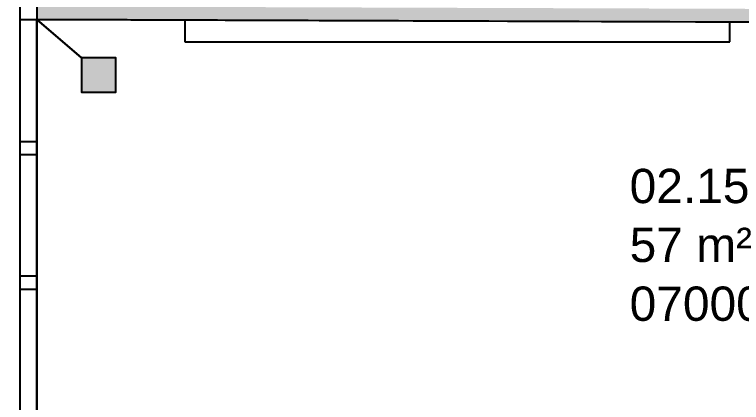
# Model space of a CAD drawing. Header units: metres. Extents: x -1 to 148, y -1 to 108.
# Drawn here: x 34.21 to 40.57, y 40.67 to 44.06 of the extents above; entities that cross this region are included whole.
import ezdxf

# ---------------------------------------------------------------- set-up
doc = ezdxf.new("R2010")
doc.units = ezdxf.units.M
doc.header["$MEASUREMENT"] = 0
doc.layers.get('0').update_dxf_attribs({"linetype": 'CONTINUOUS'})
for name, color, linetype in [('BEMASZUNG', 8, 'CONTINUOUS'), ('Unchanged', 8, 'CONTINUOUS'), ('Unchanged Layer Off', 2, 'CONTINUOUS')]:
    doc.layers.add(name, color=color, linetype=linetype)
doc.styles.add('ARIAL', font='arial.ttf')
doc.dimstyles.new('Meter_Bem', dxfattribs={"dimtxt": 0.35, "dimasz": 0.015, "dimexe": 0, "dimexo": 0.1, "dimgap": 0.05, "dimtad": 1, "dimzin": 0, "dimdsep": 46, "dimtxsty": 'ARIAL', "dimblk1": 'mass1', "dimblk2": 'mass2', "dimsah": 1, "dimcen": 0.125, "dimse1": 1, "dimse2": 1, "dimclrd": 256, "dimclre": 1, "dimclrt": 256, "dimazin": 0, "dimtp": 102033525.0, "dimtm": 1, "dimtfac": 1, "dimtix": 1, "dimtmove": 2, "dimatfit": 3, "dimldrblk": 'mass2', "dimfxl": 1, "dimtolj": 1, "dimtzin": 0, "dimlwd": -1, "dimarcsym": 0})

# ---------------------------------------------------------------- blocks, each defined once
blk = doc.blocks.new('Raumstempel')
at = {"layer": 'Unchanged', "linetype": 'ByBlock', "style": 'ARIAL'}
for tag, p in [('HOERSAALNUMMER', (0, 1.0286)), ('ANZAHL PLAETZE', (0, 0.5143)), ('RAUMNUMMER', (0, 0)), ('FLÄCHE', (0, -0.5143)), ('INSTITUTSNUMMER1', (0, -1.0286)), ('INSTITUTSNUMMER2', (0, -1.5429))]:
    blk.add_attdef(tag, p, '', height=0.3, dxfattribs=at)
blk = doc.blocks.new('mass1')
at = {"layer": 'Unchanged'}
for p, q in [((0, 25.5), (0, -12.75)), ((-5, -5), (5, 5)), ((-5, 0), (5, 0))]:
    blk.add_line(p, q, dxfattribs=at)
blk = doc.blocks.new('mass2')
at = {"layer": 'Unchanged'}
for p, q in [((0, -25.5), (0, 12.75)), ((5, 5), (-5, -5)), ((5, 0), (-5, 0))]:
    blk.add_line(p, q, dxfattribs=at)
blk = doc.blocks.new('*D12')
at = {"layer": 'BEMASZUNG', "transparency": 16777216}
blk.add_line((-1, 1.015), (-1, 106.295), dxfattribs=at)
at = {"layer": 'BEMASZUNG', "transparency": 16777216, "xscale": 0.015, "yscale": 0.015, "zscale": 0.015}
for name, p, rotation in [('mass2', (-1, 106.31), 90), ('mass1', (-1, 1), 270)]:
    blk.add_blockref(name, p, dxfattribs=dict(at, rotation=rotation))
at = {"layer": 'BEMASZUNG', "transparency": 16777216, "insert": (-1.2288, 53.655), "char_height": 0.35, "attachment_point": 5, "rotation": 90, "style": 'ARIAL'}
blk.add_mtext('\\A1;105.31', dxfattribs=at)

msp = doc.modelspace()

# ---------------------------------------------------------------- hatches: boundary and pattern name
at = {"layer": 'Unchanged'}
h = msp.add_hatch(color=256, dxfattribs=at)
h.paths.add_polyline_path([(42.6381, 48.6913), (42.7531, 48.6913), (42.7531, 51.3509), (35.5045, 51.3761), (35.5041, 51.2611), (42.6381, 51.2363)])
h.paths.add_polyline_path([(42.7531, 47.6813), (42.6381, 47.6813), (42.6381, 44.106), (34.4058, 44.1346), (34.4056, 44.1346), (34.4056, 44.0196), (42.6381, 43.991), (42.6381, 41.5322), (42.7531, 41.5322)])
msp.add_hatch(color=256, dxfattribs=at).paths.add_polyline_path([(35.0946, 43.3838), (35.0946, 43.6838), (34.7946, 43.6838), (34.7946, 43.3838)])

# ---------------------------------------------------------------- linework, layer by layer
for p, q in [((34.2556, 51.2655), (34.2556, 44.0201)), ((34.4056, 51.265), (34.4056, 44.0196)), ((34.2556, 44.0201), (34.2556, 36.8751)), ((34.2556, 44.0196), (34.4056, 44.0196)), ((42.6381, 43.991), (34.4056, 44.0196)), ((34.4056, 44.0196), (34.4056, 36.8746)), ((35.7, 44.0151), (35.7, 43.8238)), ((40.4675, 43.8238), (40.4681, 43.9985)), ((35.7, 43.8238), (40.4675, 43.8238)), ((34.2556, 42.9547), (34.4056, 42.9547)), ((34.2556, 42.8397), (34.4056, 42.8397)), ((34.2556, 41.7791), (34.4056, 41.7791)), ((34.2556, 41.6641), (34.4056, 41.6641))]:
    msp.add_line(p, q, dxfattribs=at)
msp.add_lwpolyline([(34.7946, 43.3838), (35.0946, 43.3838), (35.0946, 43.6838), (34.7946, 43.6838)], close=True, dxfattribs=at)
at = {"layer": 'Unchanged Layer Off', "flags": 128}
for points in [[(35.6325, 52.3137), (35.6325, 51.3757), (34.2556, 51.3805), (34.2555, 22.7991), (5.7658, 22.834), (5.6508, 22.8341), (5.6513, 22.7184), (5.6564, 21.6572), (5.657, 21.5375), (4.6961, 21.5329), (4.6961, 23.8584), (33.2734, 23.794), (33.2734, 52.3137), (35.6325, 52.3137)], [(34.4056, 44.0196), (34.7946, 43.6838), (34.7946, 43.3838), (35.0946, 43.3838), (35.0946, 43.6838), (34.7946, 43.6838), (34.4056, 44.0196), (42.6381, 43.991), (42.3899, 43.7461), (41.7899, 43.7461), (41.7899, 43.1961), (42.3899, 43.1961), (42.3899, 43.7461), (42.6381, 43.991), (42.6381, 36.961), (34.4056, 36.9896), (34.4056, 44.0196)]]:
    msp.add_lwpolyline(points, close=True, dxfattribs=at)

# ---------------------------------------------------------------- block references
ref = msp.add_blockref('Raumstempel', (39.5909, 42.9293))
ref.add_attrib('RAUMNUMMER', '02.153', (39.5909, 42.415), dxfattribs={"layer": 'Unchanged', "color": 7, "height": 0.3, "style": 'ARIAL'})
ref.add_attrib('FLÄCHE_NGF', '57 m²', (39.5909, 41.9007), dxfattribs={"layer": 'Unchanged', "color": 7, "height": 0.3, "style": 'ARIAL'})
ref.add_attrib('NUTZER_1', '070000', (39.5909, 41.3865), dxfattribs={"layer": 'Unchanged', "color": 7, "height": 0.3, "style": 'ARIAL'})

# ---------------------------------------------------------------- dimensions: what is measured, and where the dimension line sits
at = {"layer": 'BEMASZUNG'}
dim = msp.add_linear_dim(base=(-1, 106.31), p1=(2.008, 1), p2=(35.2738, 106.31), angle=90, dimstyle='Meter_Bem', dxfattribs=at)
dim.commit()
dim.dimension.update_dxf_attribs({"geometry": '*D12', "text_midpoint": (-1.2288, 53.655)})

doc.saveas('drawing.dxf')
